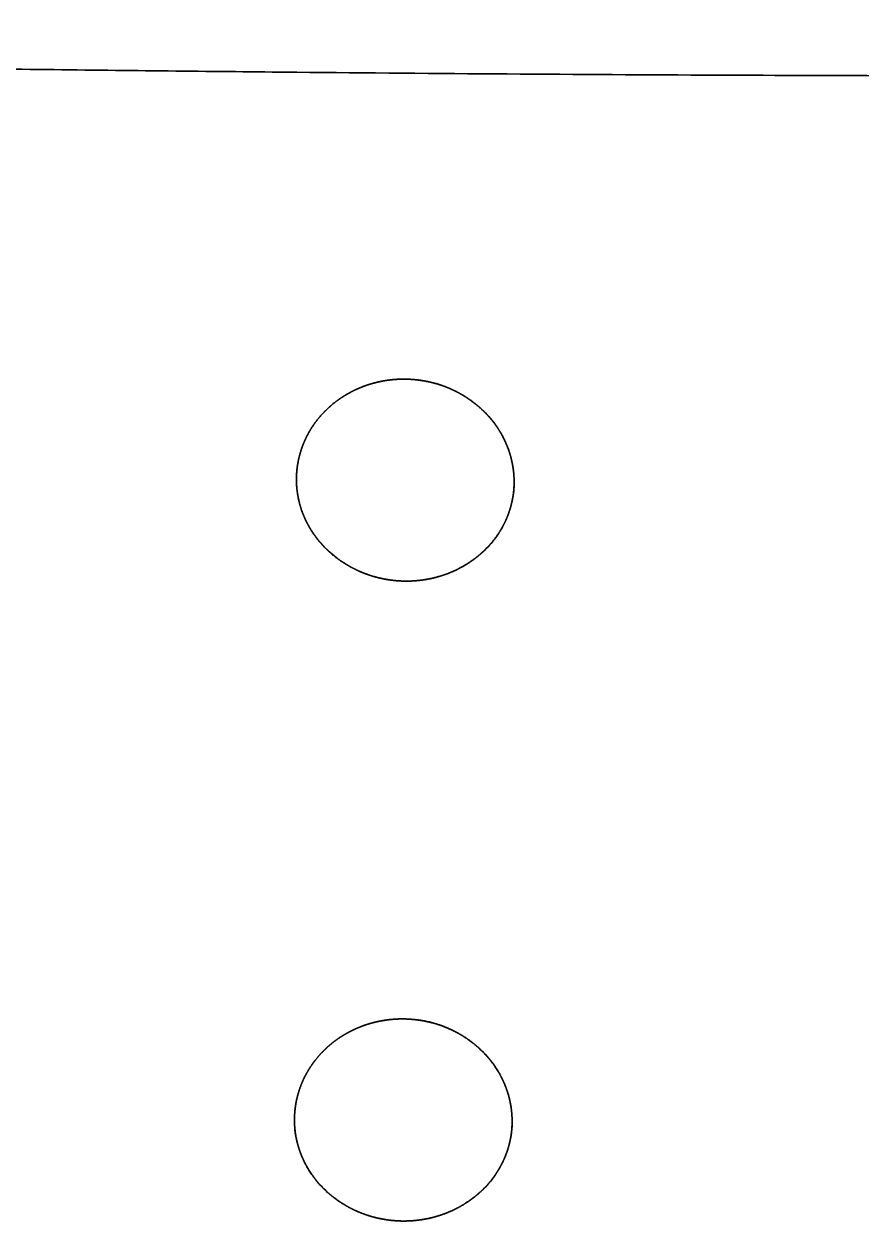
# Model space of a CAD drawing. Header units: millimetres. Extents: x 0 to 2809, y -1128 to 717.
# Drawn here: x 532.4 to 674.7, y 513.9 to 717.5 of the extents above; entities that cross this region are included whole.
import ezdxf

# ---------------------------------------------------------------- set-up
doc = ezdxf.new("R2010")
doc.units = ezdxf.units.MM
doc.layers.add('Blocks', color=7, linetype='Continuous')
doc.layers.add('Blocks$Inner', color=7, linetype='Continuous', lineweight=25, true_color=0x007f00)
doc.layers.add('Blocks$Outline', color=7, linetype='Continuous', lineweight=35, true_color=0xff3f3f)

# ---------------------------------------------------------------- blocks, each defined once
blk = doc.blocks.new('Balcony Lounge Bench w Arm Front')
at = {"layer": 'Blocks$Inner'}
for points, knots in [([(712.85, 708.62), (692.05, 708.62), (671.08, 708.67), (650.28, 708.76), (626.52, 708.86), (602.56, 709.03), (578.81, 709.25), (578.66, 709.25), (578.5, 709.25), (578.35, 709.25), (565.12, 709.38), (551.52, 709.52), (537.54, 709.69), (523.08, 709.87), (508.4, 710.08), (493.52, 710.31), (473.24, 710.62), (453.07, 710.98), (433.01, 711.36), (432.69, 711.37), (432.37, 711.38), (432.05, 711.38), (405.96, 711.89), (379.32, 712.47), (352.11, 713.1), (332.05, 713.57), (312.48, 714.05), (293.4, 714.54), (270.15, 715.12), (246.92, 715.74), (223.69, 716.35), (212.05, 716.66), (200.43, 716.98), (188.81, 717.29)], [1234.280905, 1234.280905, 1234.280905, 1234.280905, 1296.860196, 1296.860196, 1296.860196, 1368.359439, 1368.359439, 1368.359439, 1368.825036, 1368.825036, 1368.825036, 1409.68362, 1409.68362, 1409.68362, 1453.787601, 1453.787601, 1453.787601, 1514.443526, 1514.443526, 1514.443526, 1515.409104, 1515.409104, 1515.409104, 1595.622535, 1595.622535, 1595.622535, 1654.592533, 1654.592533, 1654.592533, 1724.66841, 1724.66841, 1724.66841, 1759.733883, 1759.733883, 1759.733883, 1759.733883]), ([(597.05, 657.08), (597.15, 657.08), (597.25, 657.07), (597.36, 657.07), (597.86, 657.06), (598.37, 657.03), (599.49, 656.93), (600.09, 656.84), (601.87, 656.51), (603.03, 656.18), (604.73, 655.52), (605.28, 655.27), (606.36, 654.73), (606.88, 654.44), (607.89, 653.81), (608.38, 653.47), (609.09, 652.93), (609.32, 652.75), (609.77, 652.36), (610, 652.17), (611.08, 651.15), (611.86, 650.28), (612.88, 648.87), (613.19, 648.38), (613.63, 647.63), (613.77, 647.38), (614.03, 646.86), (614.16, 646.6), (614.75, 645.29), (615.11, 644.22), (615.41, 642.83), (615.47, 642.55), (615.56, 641.99), (615.6, 641.71), (615.7, 640.86), (615.73, 640.3), (615.74, 639.68), (615.74, 639.63), (615.74, 639.58)], [131.335763, 131.335763, 131.335763, 131.335763, 131.786302, 131.786302, 131.786302, 133.992701, 133.992701, 136.649183, 136.649183, 141.962148, 141.962148, 144.61863, 144.61863, 147.275112, 147.275112, 149.931595, 149.931595, 151.259836, 151.259836, 152.588077, 152.588077, 157.901041, 157.901041, 160.557524, 160.557524, 161.885765, 161.885765, 163.214006, 163.214006, 168.52697, 168.52697, 169.855211, 169.855211, 171.183453, 171.183453, 173.839935, 173.839935, 174.074112, 174.074112, 174.074112, 174.074112]), ([(597.49, 622.73), (596.25, 622.73), (595.01, 622.84), (593.79, 623.07), (593.18, 623.18), (592.58, 623.32), (591.98, 623.49), (591.39, 623.66), (590.79, 623.86), (590.22, 624.08), (589.08, 624.53), (587.99, 625.07), (586.97, 625.72), (586.71, 625.88), (586.46, 626.04), (586.21, 626.21), (585.97, 626.39), (585.72, 626.57), (585.48, 626.75), (585.01, 627.11), (584.56, 627.5), (584.13, 627.9), (583.27, 628.71), (582.51, 629.58), (581.84, 630.52), (581.67, 630.75), (581.51, 630.99), (581.35, 631.23), (581.2, 631.47), (581.05, 631.72), (580.91, 631.96), (580.63, 632.45), (580.37, 632.95), (580.14, 633.46), (579.92, 633.97), (579.72, 634.49), (579.54, 635.02), (579.46, 635.28), (579.38, 635.54), (579.3, 635.81), (579.23, 636.08), (579.17, 636.35), (579.11, 636.62), (578.87, 637.69), (578.75, 638.76), (578.74, 639.85), (578.74, 639.89), (578.74, 639.94), (578.74, 640)], [203.671468, 203.671468, 203.671468, 203.671468, 207.404485, 207.404485, 207.404485, 209.266045, 209.266045, 209.266045, 211.13973, 211.13973, 211.13973, 214.855477, 214.855477, 214.855477, 215.786107, 215.786107, 215.786107, 216.72184, 216.72184, 216.72184, 218.581128, 218.581128, 218.581128, 222.28809, 222.28809, 222.28809, 223.221536, 223.221536, 223.221536, 224.150113, 224.150113, 224.150113, 225.996261, 225.996261, 225.996261, 227.842091, 227.842091, 227.842091, 228.770281, 228.770281, 228.770281, 229.702183, 229.702183, 229.702183, 233.398222, 233.398222, 233.398222, 233.570617, 233.570617, 233.570617, 233.570617]), ([(615.74, 639.58), (615.74, 638.55), (615.64, 637.53), (615.43, 636.51), (615.38, 636.25), (615.32, 635.98), (615.25, 635.72), (615.19, 635.45), (615.11, 635.19), (615.03, 634.93), (614.87, 634.41), (614.68, 633.9), (614.47, 633.4), (614.25, 632.9), (614.01, 632.4), (613.74, 631.92), (613.61, 631.68), (613.47, 631.44), (613.32, 631.2), (613.17, 630.96), (613.02, 630.72), (612.85, 630.49), (612.21, 629.57), (611.48, 628.71), (610.65, 627.91), (610.23, 627.51), (609.79, 627.13), (609.33, 626.77), (609.1, 626.59), (608.87, 626.41), (608.62, 626.24), (608.38, 626.07), (608.14, 625.9), (607.89, 625.74), (606.89, 625.11), (605.83, 624.56), (604.71, 624.11), (604.14, 623.89), (603.56, 623.69), (602.97, 623.52), (602.38, 623.35), (601.79, 623.2), (601.18, 623.09), (599.97, 622.86), (598.74, 622.74), (597.49, 622.73)], [174.074112, 174.074112, 174.074112, 174.074112, 177.612629, 177.612629, 177.612629, 178.545724, 178.545724, 178.545724, 179.4738, 179.4738, 179.4738, 181.321173, 181.321173, 181.321173, 183.170988, 183.170988, 183.170988, 184.102138, 184.102138, 184.102138, 185.036877, 185.036877, 185.036877, 188.748056, 188.748056, 188.748056, 190.61122, 190.61122, 190.61122, 191.548091, 191.548091, 191.548091, 192.479613, 192.479613, 192.479613, 196.199449, 196.199449, 196.199449, 198.074919, 198.074919, 198.074919, 199.937561, 199.937561, 199.937561, 203.671468, 203.671468, 203.671468, 203.671468]), ([(596.8, 548.3), (596.85, 548.3), (596.91, 548.3), (596.96, 548.3), (597.52, 548.29), (598.07, 548.26), (599.24, 548.15), (599.84, 548.07), (601.62, 547.73), (602.78, 547.4), (604.47, 546.74), (605.03, 546.49), (606.1, 545.95), (606.62, 545.66), (607.62, 545.03), (608.11, 544.69), (608.81, 544.15), (609.04, 543.96), (609.5, 543.58), (609.72, 543.38), (610.8, 542.37), (611.57, 541.49), (612.58, 540.09), (612.89, 539.6), (613.33, 538.85), (613.46, 538.59), (613.73, 538.08), (613.85, 537.82), (614.43, 536.51), (614.79, 535.43), (615.09, 534.05), (615.14, 533.77), (615.23, 533.21), (615.27, 532.92), (615.36, 532.07), (615.4, 531.51), (615.4, 530.92), (615.4, 530.9), (615.4, 530.88)], [117.911785, 117.911785, 117.911785, 117.911785, 118.072678, 118.072678, 118.072678, 119.737755, 119.737755, 121.563588, 121.563588, 125.215253, 125.215253, 127.041085, 127.041085, 128.866918, 128.866918, 130.69275, 130.69275, 131.605666, 131.605666, 132.518582, 132.518582, 136.170247, 136.170247, 137.99608, 137.99608, 138.908996, 138.908996, 139.821912, 139.821912, 143.473577, 143.473577, 144.386493, 144.386493, 145.29941, 145.29941, 147.125242, 147.125242, 147.203104, 147.203104, 147.203104, 147.203104]), ([(597.03, 513.94), (595.79, 513.93), (594.55, 514.05), (593.33, 514.28), (592.72, 514.39), (592.12, 514.53), (591.53, 514.7), (590.94, 514.87), (590.35, 515.07), (589.77, 515.29), (588.63, 515.74), (587.56, 516.28), (586.54, 516.93), (586.28, 517.09), (586.03, 517.25), (585.79, 517.42), (585.54, 517.6), (585.3, 517.78), (585.06, 517.96), (584.59, 518.32), (584.14, 518.71), (583.72, 519.11), (582.86, 519.92), (582.11, 520.79), (581.45, 521.72), (581.28, 521.95), (581.12, 522.19), (580.97, 522.43), (580.81, 522.67), (580.67, 522.92), (580.53, 523.16), (580.25, 523.65), (580, 524.15), (579.77, 524.66), (579.55, 525.17), (579.35, 525.68), (579.18, 526.21), (579.1, 526.47), (579.02, 526.73), (578.95, 527), (578.87, 527.27), (578.81, 527.54), (578.75, 527.81), (578.52, 528.88), (578.4, 529.95), (578.4, 531.04), (578.4, 531.07), (578.4, 531.09), (578.4, 531.12)], [176.870721, 176.870721, 176.870721, 176.870721, 180.602305, 180.602305, 180.602305, 182.463197, 182.463197, 182.463197, 184.336105, 184.336105, 184.336105, 188.05033, 188.05033, 188.05033, 188.980621, 188.980621, 188.980621, 189.915981, 189.915981, 189.915981, 191.774444, 191.774444, 191.774444, 195.479815, 195.479815, 195.479815, 196.412872, 196.412872, 196.412872, 197.341075, 197.341075, 197.341075, 199.186439, 199.186439, 199.186439, 201.031376, 201.031376, 201.031376, 201.959056, 201.959056, 201.959056, 202.890538, 202.890538, 202.890538, 206.584629, 206.584629, 206.584629, 206.677126, 206.677126, 206.677126, 206.677126]), ([(615.4, 530.88), (615.4, 529.82), (615.29, 528.77), (615.08, 527.73), (615.02, 527.46), (614.96, 527.19), (614.89, 526.93), (614.82, 526.67), (614.75, 526.4), (614.67, 526.14), (614.5, 525.63), (614.31, 525.11), (614.1, 524.61), (613.88, 524.11), (613.63, 523.61), (613.36, 523.13), (613.23, 522.88), (613.08, 522.64), (612.93, 522.4), (612.79, 522.17), (612.63, 521.93), (612.47, 521.7), (611.82, 520.77), (611.08, 519.91), (610.24, 519.11), (609.82, 518.71), (609.38, 518.33), (608.92, 517.97), (608.68, 517.79), (608.44, 517.61), (608.2, 517.44), (607.96, 517.27), (607.71, 517.1), (607.46, 516.94), (606.46, 516.3), (605.39, 515.76), (604.26, 515.31), (603.7, 515.09), (603.11, 514.89), (602.52, 514.72), (601.93, 514.54), (601.33, 514.4), (600.73, 514.29), (599.51, 514.06), (598.28, 513.94), (597.03, 513.94)], [147.203104, 147.203104, 147.203104, 147.203104, 150.824014, 150.824014, 150.824014, 151.756711, 151.756711, 151.756711, 152.68447, 152.68447, 152.68447, 154.530981, 154.530981, 154.530981, 156.379655, 156.379655, 156.379655, 157.310137, 157.310137, 157.310137, 158.244446, 158.244446, 158.244446, 161.953868, 161.953868, 161.953868, 163.815838, 163.815838, 163.815838, 164.752323, 164.752323, 164.752323, 165.683491, 165.683491, 165.683491, 169.401649, 169.401649, 169.401649, 171.276296, 171.276296, 171.276296, 173.138255, 173.138255, 173.138255, 176.870721, 176.870721, 176.870721, 176.870721])]:
    blk.add_open_spline(points, degree=3, knots=knots, dxfattribs=at)
for points, weights, knots in [([(578.74, 640), (578.74, 640.51), (578.76, 641.02), (578.81, 641.54), (578.84, 641.82), (578.87, 642.11), (578.92, 642.39), (578.96, 642.67), (579.01, 642.95), (579.06, 643.22), (579.29, 644.33), (579.63, 645.4), (580.08, 646.45), (580.3, 646.97), (580.56, 647.49), (580.84, 647.99), (581.12, 648.49), (581.42, 648.97), (581.75, 649.44), (582.41, 650.37), (583.17, 651.24), (584.02, 652.04), (584.87, 652.85), (585.8, 653.56), (586.79, 654.18), (587.29, 654.49), (587.8, 654.78), (588.33, 655.05), (588.86, 655.32), (589.42, 655.56), (589.97, 655.78), (591.09, 656.21), (592.24, 656.53), (593.42, 656.75), (594.01, 656.86), (594.62, 656.94), (595.22, 657), (595.83, 657.05), (596.44, 657.08), (597.05, 657.08)], [1.00000013435, 1.00000013476, 1.00000013519, 1.00000013563, 1.00000013587, 1.00000013611, 1.00000013636, 1.00000013661, 1.00000013685, 1.0000001371, 1.0000001381, 1.00000013913, 1.00000014019, 1.00000014072, 1.00000014126, 1.0000001418, 1.00000014234, 1.00000014288, 1.00000014341, 1.00000014448, 1.00000014555, 1.00000014661, 1.00000014767, 1.00000014868, 1.00000014964, 1.00000015012, 1.00000015059, 1.00000015104, 1.0000001515, 1.00000015194, 1.00000015236, 1.00000015319, 1.00000015394, 1.00000015459, 1.00000015491, 1.00000015521, 1.00000015548, 1.00000010369, 1.00000005186, 1], [233.570617, 233.570617, 233.570617, 233.570617, 235.230975, 235.230975, 235.230975, 236.151787, 236.151787, 236.151787, 237.067233, 237.067233, 237.067233, 240.720174, 240.720174, 240.720174, 242.560656, 242.560656, 242.560656, 244.388115, 244.388115, 244.388115, 248.048064, 248.048064, 248.048064, 251.706973, 251.706973, 251.706973, 253.530509, 253.530509, 253.530509, 255.367019, 255.367019, 255.367019, 259.009376, 259.009376, 259.009376, 260.83889, 260.83889, 260.83889, 262.671526, 262.671526, 262.671526, 262.671526]), ([(578.4, 531.12), (578.4, 531.66), (578.43, 532.19), (578.48, 532.73), (578.51, 533.02), (578.54, 533.3), (578.59, 533.58), (578.63, 533.86), (578.68, 534.14), (578.74, 534.42), (578.97, 535.53), (579.31, 536.61), (579.77, 537.65), (579.99, 538.18), (580.25, 538.69), (580.54, 539.19), (580.82, 539.69), (581.13, 540.18), (581.46, 540.64), (582.12, 541.58), (582.88, 542.45), (583.74, 543.26), (584.17, 543.66), (584.61, 544.04), (585.08, 544.4), (585.54, 544.76), (586.02, 545.09), (586.52, 545.4), (587.02, 545.72), (587.54, 546), (588.07, 546.27), (588.6, 546.54), (589.16, 546.78), (589.72, 547), (590.83, 547.43), (591.99, 547.76), (593.17, 547.97), (593.76, 548.08), (594.37, 548.17), (594.97, 548.22), (595.58, 548.28), (596.19, 548.3), (596.8, 548.3)], [1.00000003877, 1.00000003889, 1.00000003901, 1.00000003913, 1.0000000392, 1.00000003926, 1.00000003933, 1.0000000394, 1.00000003946, 1.00000003953, 1.0000000398, 1.00000004006, 1.00000004034, 1.00000004048, 1.00000004061, 1.00000004075, 1.00000004089, 1.00000004103, 1.00000004116, 1.00000004143, 1.0000000417, 1.00000004196, 1.00000004209, 1.00000004221, 1.00000004233, 1.00000004246, 1.00000004258, 1.00000004269, 1.00000004281, 1.00000004292, 1.00000004303, 1.00000004313, 1.00000004324, 1.00000004333, 1.00000004353, 1.0000000437, 1.00000004384, 1.00000004391, 1.00000004397, 1.00000004403, 1.00000002936, 1.00000001468, 1], [206.677126, 206.677126, 206.677126, 206.677126, 208.415587, 208.415587, 208.415587, 209.335909, 209.335909, 209.335909, 210.250833, 210.250833, 210.250833, 213.900408, 213.900408, 213.900408, 215.738889, 215.738889, 215.738889, 217.56443, 217.56443, 217.56443, 221.219472, 221.219472, 221.219472, 223.051682, 223.051682, 223.051682, 224.869678, 224.869678, 224.869678, 226.690883, 226.690883, 226.690883, 228.525279, 228.525279, 228.525279, 232.164131, 232.164131, 232.164131, 233.992144, 233.992144, 233.992144, 235.82357, 235.82357, 235.82357, 235.82357])]:
    blk.add_rational_spline(points, weights, degree=3, knots=knots, dxfattribs=at)
at = {"layer": 'Blocks$Outline'}
blk.add_open_spline([(1274.24, 546.65), (1273.58, 600.72), (1272.92, 654.78), (1272.26, 708.84), (1272.25, 709.11), (1272.25, 709.64), (1272.24, 710.43), (1272.23, 711.19), (1272.22, 711.92), (1272.21, 712.62), (1272.21, 713.29), (1272.2, 713.92), (1272.19, 714.5), (1272.19, 715.04), (1272.18, 715.53), (1272.17, 715.97), (1272.17, 716.36), (1272.17, 716.69), (1272.16, 716.97), (1272.16, 717.18), (1272.16, 717.34), (1272.16, 717.41), (1272.15, 717.45), (1266.31, 717.47), (1260.47, 717.46), (1254.63, 717.46), (1251.62, 717.45), (1248.82, 717.46), (1245.81, 717.44), (1242.84, 717.41), (1239.84, 717.37), (1236.89, 717.29), (1225.27, 716.98), (1213.64, 716.66), (1202.01, 716.35), (1178.78, 715.74), (1155.54, 715.12), (1132.3, 714.54), (1113.22, 714.05), (1093.65, 713.57), (1073.59, 713.1), (1046.38, 712.47), (1019.73, 711.89), (993.65, 711.38), (993.33, 711.38), (993.01, 711.37), (992.69, 711.36), (972.63, 710.98), (952.46, 710.62), (932.18, 710.31), (917.29, 710.08), (902.62, 709.87), (888.16, 709.69), (874.18, 709.52), (860.58, 709.38), (847.35, 709.25), (847.2, 709.25), (847.04, 709.25), (846.89, 709.25), (823.14, 709.03), (799.18, 708.86), (775.42, 708.76), (754.62, 708.67), (733.65, 708.62), (712.85, 708.62), (692.05, 708.62), (671.08, 708.67), (650.28, 708.76), (626.52, 708.86), (602.56, 709.03), (578.81, 709.25), (578.66, 709.25), (578.5, 709.25), (578.35, 709.25), (565.12, 709.38), (551.52, 709.52), (537.54, 709.69), (523.08, 709.87), (508.4, 710.08), (493.52, 710.31), (473.24, 710.62), (453.07, 710.98), (433.01, 711.36), (432.69, 711.37), (432.37, 711.38), (432.05, 711.38), (405.96, 711.89), (379.32, 712.47), (352.11, 713.1), (332.05, 713.57), (312.48, 714.05), (293.4, 714.54), (270.15, 715.12), (246.92, 715.74), (223.69, 716.35), (212.05, 716.66), (200.43, 716.98), (188.81, 717.29), (185.86, 717.37), (182.86, 717.41), (179.89, 717.44), (176.88, 717.46), (174.08, 717.45), (171.07, 717.46), (165.23, 717.46), (159.39, 717.47), (153.55, 717.45), (153.54, 717.41), (153.54, 717.34), (153.54, 717.18), (153.54, 716.97), (153.53, 716.69), (153.53, 716.36), (153.52, 715.97), (153.52, 715.53), (153.51, 715.04), (153.51, 714.5), (153.5, 713.92), (153.49, 713.29), (153.49, 712.62), (153.48, 711.92), (153.47, 711.19), (153.46, 710.43), (153.45, 709.64), (153.45, 709.11), (153.44, 708.84), (152.78, 654.78), (152.12, 600.72), (151.46, 546.65)], degree=3, knots=[489.143587, 489.143587, 489.143587, 489.143587, 656.537879, 656.537879, 656.537879, 657.537879, 658.537879, 659.537879, 660.537879, 661.537879, 662.537879, 663.537879, 664.537879, 665.537879, 666.537879, 667.537879, 668.537879, 669.537879, 670.537879, 671.537879, 672.537879, 673.537879, 673.537879, 673.537879, 691.061653, 691.061653, 691.061653, 699.88233, 699.88233, 699.88233, 708.827927, 708.827927, 708.827927, 743.8934, 743.8934, 743.8934, 813.969277, 813.969277, 813.969277, 872.939275, 872.939275, 872.939275, 953.152706, 953.152706, 953.152706, 954.118285, 954.118285, 954.118285, 1014.774209, 1014.774209, 1014.774209, 1058.87819, 1058.87819, 1058.87819, 1099.736774, 1099.736774, 1099.736774, 1100.202371, 1100.202371, 1100.202371, 1171.701614, 1171.701614, 1171.701614, 1234.280905, 1234.280905, 1234.280905, 1296.860196, 1296.860196, 1296.860196, 1368.359439, 1368.359439, 1368.359439, 1368.825036, 1368.825036, 1368.825036, 1409.68362, 1409.68362, 1409.68362, 1453.787601, 1453.787601, 1453.787601, 1514.443526, 1514.443526, 1514.443526, 1515.409104, 1515.409104, 1515.409104, 1595.622535, 1595.622535, 1595.622535, 1654.592533, 1654.592533, 1654.592533, 1724.66841, 1724.66841, 1724.66841, 1759.733883, 1759.733883, 1759.733883, 1768.67948, 1768.67948, 1768.67948, 1777.500157, 1777.500157, 1777.500157, 1795.023931, 1795.023931, 1795.023931, 1796.023931, 1797.023931, 1798.023931, 1799.023931, 1800.023931, 1801.023931, 1802.023931, 1803.023931, 1804.023931, 1805.023931, 1806.023931, 1807.023931, 1808.023931, 1809.023931, 1810.023931, 1811.023931, 1812.023931, 1812.023931, 1812.023931, 1979.418223, 1979.418223, 1979.418223, 1979.418223], dxfattribs=at)
for points, weights, knots in [([(597.05, 657.08), (597.15, 657.08), (597.25, 657.07), (597.36, 657.07), (597.86, 657.06), (598.37, 657.03), (599.49, 656.93), (600.09, 656.84), (601.87, 656.51), (603.03, 656.18), (604.73, 655.52), (605.28, 655.27), (606.36, 654.73), (606.88, 654.44), (607.89, 653.81), (608.38, 653.47), (609.09, 652.93), (609.32, 652.75), (609.77, 652.36), (610, 652.17), (611.08, 651.15), (611.86, 650.28), (612.88, 648.87), (613.19, 648.38), (613.63, 647.63), (613.77, 647.38), (614.03, 646.86), (614.16, 646.6), (614.75, 645.29), (615.11, 644.22), (615.41, 642.83), (615.47, 642.55), (615.56, 641.99), (615.6, 641.71), (615.7, 640.86), (615.73, 640.3), (615.74, 639.68), (615.74, 639.63), (615.74, 639.58), (615.74, 638.55), (615.64, 637.53), (615.43, 636.51), (615.38, 636.25), (615.32, 635.98), (615.25, 635.72), (615.19, 635.45), (615.11, 635.19), (615.03, 634.93), (614.87, 634.41), (614.68, 633.9), (614.47, 633.4), (614.25, 632.9), (614.01, 632.4), (613.74, 631.92), (613.61, 631.68), (613.47, 631.44), (613.32, 631.2), (613.17, 630.96), (613.02, 630.72), (612.85, 630.49), (612.21, 629.57), (611.48, 628.71), (610.65, 627.91), (610.23, 627.51), (609.79, 627.13), (609.33, 626.77), (609.1, 626.59), (608.87, 626.41), (608.62, 626.24), (608.38, 626.07), (608.14, 625.9), (607.89, 625.74), (606.89, 625.11), (605.83, 624.56), (604.71, 624.11), (604.14, 623.89), (603.56, 623.69), (602.97, 623.52), (602.38, 623.35), (601.79, 623.2), (601.18, 623.09), (599.97, 622.86), (598.74, 622.74), (597.49, 622.73), (596.25, 622.73), (595.01, 622.84), (593.79, 623.07), (593.18, 623.18), (592.58, 623.32), (591.98, 623.49), (591.39, 623.66), (590.79, 623.86), (590.22, 624.08), (589.08, 624.53), (587.99, 625.07), (586.97, 625.72), (586.71, 625.88), (586.46, 626.04), (586.21, 626.21), (585.97, 626.39), (585.72, 626.57), (585.48, 626.75), (585.01, 627.11), (584.56, 627.5), (584.13, 627.9), (583.27, 628.71), (582.51, 629.58), (581.84, 630.52), (581.67, 630.75), (581.51, 630.99), (581.35, 631.23), (581.2, 631.47), (581.05, 631.72), (580.91, 631.96), (580.63, 632.45), (580.37, 632.95), (580.14, 633.46), (579.92, 633.97), (579.72, 634.49), (579.54, 635.02), (579.46, 635.28), (579.38, 635.54), (579.3, 635.81), (579.23, 636.08), (579.17, 636.35), (579.11, 636.62), (578.87, 637.69), (578.75, 638.76), (578.74, 639.85), (578.74, 639.89), (578.74, 639.94), (578.74, 640), (578.74, 640.51), (578.76, 641.02), (578.81, 641.54), (578.84, 641.82), (578.87, 642.11), (578.92, 642.39), (578.96, 642.67), (579.01, 642.95), (579.06, 643.22), (579.29, 644.33), (579.63, 645.4), (580.08, 646.45), (580.3, 646.97), (580.56, 647.49), (580.84, 647.99), (581.12, 648.49), (581.42, 648.97), (581.75, 649.44), (582.41, 650.37), (583.17, 651.24), (584.02, 652.04), (584.87, 652.85), (585.8, 653.56), (586.79, 654.18), (587.29, 654.49), (587.8, 654.78), (588.33, 655.05), (588.86, 655.32), (589.42, 655.56), (589.97, 655.78), (591.09, 656.21), (592.24, 656.53), (593.42, 656.75), (594.01, 656.86), (594.62, 656.94), (595.22, 657), (595.83, 657.05), (596.44, 657.08), (597.05, 657.08)], [1.00000013435, 1.00000013435, 1.00000013435, 1.00000013435, 1.00000013435, 1.00000013435, 1.00000013435, 1.00000013435, 1.00000013435, 1.00000013435, 1.00000013435, 1.00000013435, 1.00000013435, 1.00000013435, 1.00000013435, 1.00000013435, 1.00000013435, 1.00000013435, 1.00000013435, 1.00000013435, 1.00000013435, 1.00000013435, 1.00000013435, 1.00000013435, 1.00000013435, 1.00000013435, 1.00000013435, 1.00000013435, 1.00000013435, 1.00000013435, 1.00000013435, 1.00000013435, 1.00000013435, 1.00000013435, 1.00000013435, 1.00000013435, 1.00000013435, 1.00000013435, 1.00000013435, 1.00000013435, 1.00000013435, 1.00000013435, 1.00000013435, 1.00000013435, 1.00000013435, 1.00000013435, 1.00000013435, 1.00000013435, 1.00000013435, 1.00000013435, 1.00000013435, 1.00000013435, 1.00000013435, 1.00000013435, 1.00000013435, 1.00000013435, 1.00000013435, 1.00000013435, 1.00000013435, 1.00000013435, 1.00000013435, 1.00000013435, 1.00000013435, 1.00000013435, 1.00000013435, 1.00000013435, 1.00000013435, 1.00000013435, 1.00000013435, 1.00000013435, 1.00000013435, 1.00000013435, 1.00000013435, 1.00000013435, 1.00000013435, 1.00000013435, 1.00000013435, 1.00000013435, 1.00000013435, 1.00000013435, 1.00000013435, 1.00000013435, 1.00000013435, 1.00000013435, 1.00000013435, 1.00000013435, 1.00000013435, 1.00000013435, 1.00000013435, 1.00000013435, 1.00000013435, 1.00000013435, 1.00000013435, 1.00000013435, 1.00000013435, 1.00000013435, 1.00000013435, 1.00000013435, 1.00000013435, 1.00000013435, 1.00000013435, 1.00000013435, 1.00000013435, 1.00000013435, 1.00000013435, 1.00000013435, 1.00000013435, 1.00000013435, 1.00000013435, 1.00000013435, 1.00000013435, 1.00000013435, 1.00000013435, 1.00000013435, 1.00000013435, 1.00000013435, 1.00000013435, 1.00000013435, 1.00000013435, 1.00000013435, 1.00000013435, 1.00000013435, 1.00000013435, 1.00000013435, 1.00000013435, 1.00000013435, 1.00000013435, 1.00000013435, 1.00000013435, 1.00000013435, 1.00000013435, 1.00000013435, 1.00000013476, 1.00000013519, 1.00000013563, 1.00000013587, 1.00000013611, 1.00000013636, 1.00000013661, 1.00000013685, 1.0000001371, 1.0000001381, 1.00000013913, 1.00000014019, 1.00000014072, 1.00000014126, 1.0000001418, 1.00000014234, 1.00000014288, 1.00000014341, 1.00000014448, 1.00000014555, 1.00000014661, 1.00000014767, 1.00000014868, 1.00000014964, 1.00000015012, 1.00000015059, 1.00000015104, 1.0000001515, 1.00000015194, 1.00000015236, 1.00000015319, 1.00000015394, 1.00000015459, 1.00000015491, 1.00000015521, 1.00000015548, 1.00000010369, 1.00000005186, 1], [131.335763, 131.335763, 131.335763, 131.335763, 131.786302, 131.786302, 131.786302, 133.992701, 133.992701, 136.649183, 136.649183, 141.962148, 141.962148, 144.61863, 144.61863, 147.275112, 147.275112, 149.931595, 149.931595, 151.259836, 151.259836, 152.588077, 152.588077, 157.901041, 157.901041, 160.557524, 160.557524, 161.885765, 161.885765, 163.214006, 163.214006, 168.52697, 168.52697, 169.855211, 169.855211, 171.183453, 171.183453, 173.839935, 173.839935, 174.074112, 174.074112, 174.074112, 177.612629, 177.612629, 177.612629, 178.545724, 178.545724, 178.545724, 179.4738, 179.4738, 179.4738, 181.321173, 181.321173, 181.321173, 183.170988, 183.170988, 183.170988, 184.102138, 184.102138, 184.102138, 185.036877, 185.036877, 185.036877, 188.748056, 188.748056, 188.748056, 190.61122, 190.61122, 190.61122, 191.548091, 191.548091, 191.548091, 192.479613, 192.479613, 192.479613, 196.199449, 196.199449, 196.199449, 198.074919, 198.074919, 198.074919, 199.937561, 199.937561, 199.937561, 203.671468, 203.671468, 203.671468, 207.404485, 207.404485, 207.404485, 209.266045, 209.266045, 209.266045, 211.13973, 211.13973, 211.13973, 214.855477, 214.855477, 214.855477, 215.786107, 215.786107, 215.786107, 216.72184, 216.72184, 216.72184, 218.581128, 218.581128, 218.581128, 222.28809, 222.28809, 222.28809, 223.221536, 223.221536, 223.221536, 224.150113, 224.150113, 224.150113, 225.996261, 225.996261, 225.996261, 227.842091, 227.842091, 227.842091, 228.770281, 228.770281, 228.770281, 229.702183, 229.702183, 229.702183, 233.398222, 233.398222, 233.398222, 233.570617, 233.570617, 233.570617, 235.230975, 235.230975, 235.230975, 236.151787, 236.151787, 236.151787, 237.067233, 237.067233, 237.067233, 240.720174, 240.720174, 240.720174, 242.560656, 242.560656, 242.560656, 244.388115, 244.388115, 244.388115, 248.048064, 248.048064, 248.048064, 251.706973, 251.706973, 251.706973, 253.530509, 253.530509, 253.530509, 255.367019, 255.367019, 255.367019, 259.009376, 259.009376, 259.009376, 260.83889, 260.83889, 260.83889, 262.671526, 262.671526, 262.671526, 262.671526]), ([(596.8, 548.3), (596.85, 548.3), (596.91, 548.3), (596.96, 548.3), (597.52, 548.29), (598.07, 548.26), (599.24, 548.15), (599.84, 548.07), (601.62, 547.73), (602.78, 547.4), (604.47, 546.74), (605.03, 546.49), (606.1, 545.95), (606.62, 545.66), (607.62, 545.03), (608.11, 544.69), (608.81, 544.15), (609.04, 543.96), (609.5, 543.58), (609.72, 543.38), (610.8, 542.37), (611.57, 541.49), (612.58, 540.09), (612.89, 539.6), (613.33, 538.85), (613.46, 538.59), (613.73, 538.08), (613.85, 537.82), (614.43, 536.51), (614.79, 535.43), (615.09, 534.05), (615.14, 533.77), (615.23, 533.21), (615.27, 532.92), (615.36, 532.07), (615.4, 531.51), (615.4, 530.92), (615.4, 530.9), (615.4, 530.88), (615.4, 529.82), (615.29, 528.77), (615.08, 527.73), (615.02, 527.46), (614.96, 527.19), (614.89, 526.93), (614.82, 526.67), (614.75, 526.4), (614.67, 526.14), (614.5, 525.63), (614.31, 525.11), (614.1, 524.61), (613.88, 524.11), (613.63, 523.61), (613.36, 523.13), (613.23, 522.88), (613.08, 522.64), (612.93, 522.4), (612.79, 522.17), (612.63, 521.93), (612.47, 521.7), (611.82, 520.77), (611.08, 519.91), (610.24, 519.11), (609.82, 518.71), (609.38, 518.33), (608.92, 517.97), (608.68, 517.79), (608.44, 517.61), (608.2, 517.44), (607.96, 517.27), (607.71, 517.1), (607.46, 516.94), (606.46, 516.3), (605.39, 515.76), (604.26, 515.31), (603.7, 515.09), (603.11, 514.89), (602.52, 514.72), (601.93, 514.54), (601.33, 514.4), (600.73, 514.29), (599.51, 514.06), (598.28, 513.94), (597.03, 513.94), (595.79, 513.93), (594.55, 514.05), (593.33, 514.28), (592.72, 514.39), (592.12, 514.53), (591.53, 514.7), (590.94, 514.87), (590.35, 515.07), (589.77, 515.29), (588.63, 515.74), (587.56, 516.28), (586.54, 516.93), (586.28, 517.09), (586.03, 517.25), (585.79, 517.42), (585.54, 517.6), (585.3, 517.78), (585.06, 517.96), (584.59, 518.32), (584.14, 518.71), (583.72, 519.11), (582.86, 519.92), (582.11, 520.79), (581.45, 521.72), (581.28, 521.95), (581.12, 522.19), (580.97, 522.43), (580.81, 522.67), (580.67, 522.92), (580.53, 523.16), (580.25, 523.65), (580, 524.15), (579.77, 524.66), (579.55, 525.17), (579.35, 525.68), (579.18, 526.21), (579.1, 526.47), (579.02, 526.73), (578.95, 527), (578.87, 527.27), (578.81, 527.54), (578.75, 527.81), (578.52, 528.88), (578.4, 529.95), (578.4, 531.04), (578.4, 531.07), (578.4, 531.09), (578.4, 531.12), (578.4, 531.66), (578.43, 532.19), (578.48, 532.73), (578.51, 533.02), (578.54, 533.3), (578.59, 533.58), (578.63, 533.86), (578.68, 534.14), (578.74, 534.42), (578.97, 535.53), (579.31, 536.61), (579.77, 537.65), (579.99, 538.18), (580.25, 538.69), (580.54, 539.19), (580.82, 539.69), (581.13, 540.18), (581.46, 540.64), (582.12, 541.58), (582.88, 542.45), (583.74, 543.26), (584.17, 543.66), (584.61, 544.04), (585.08, 544.4), (585.54, 544.76), (586.02, 545.09), (586.52, 545.4), (587.02, 545.72), (587.54, 546), (588.07, 546.27), (588.6, 546.54), (589.16, 546.78), (589.72, 547), (590.83, 547.43), (591.99, 547.76), (593.17, 547.97), (593.76, 548.08), (594.37, 548.17), (594.97, 548.22), (595.58, 548.28), (596.19, 548.3), (596.8, 548.3)], [1.00000003877, 1.00000003877, 1.00000003877, 1.00000003877, 1.00000003877, 1.00000003877, 1.00000003877, 1.00000003877, 1.00000003877, 1.00000003877, 1.00000003877, 1.00000003877, 1.00000003877, 1.00000003877, 1.00000003877, 1.00000003877, 1.00000003877, 1.00000003877, 1.00000003877, 1.00000003877, 1.00000003877, 1.00000003877, 1.00000003877, 1.00000003877, 1.00000003877, 1.00000003877, 1.00000003877, 1.00000003877, 1.00000003877, 1.00000003877, 1.00000003877, 1.00000003877, 1.00000003877, 1.00000003877, 1.00000003877, 1.00000003877, 1.00000003877, 1.00000003877, 1.00000003877, 1.00000003877, 1.00000003877, 1.00000003877, 1.00000003877, 1.00000003877, 1.00000003877, 1.00000003877, 1.00000003877, 1.00000003877, 1.00000003877, 1.00000003877, 1.00000003877, 1.00000003877, 1.00000003877, 1.00000003877, 1.00000003877, 1.00000003877, 1.00000003877, 1.00000003877, 1.00000003877, 1.00000003877, 1.00000003877, 1.00000003877, 1.00000003877, 1.00000003877, 1.00000003877, 1.00000003877, 1.00000003877, 1.00000003877, 1.00000003877, 1.00000003877, 1.00000003877, 1.00000003877, 1.00000003877, 1.00000003877, 1.00000003877, 1.00000003877, 1.00000003877, 1.00000003877, 1.00000003877, 1.00000003877, 1.00000003877, 1.00000003877, 1.00000003877, 1.00000003877, 1.00000003877, 1.00000003877, 1.00000003877, 1.00000003877, 1.00000003877, 1.00000003877, 1.00000003877, 1.00000003877, 1.00000003877, 1.00000003877, 1.00000003877, 1.00000003877, 1.00000003877, 1.00000003877, 1.00000003877, 1.00000003877, 1.00000003877, 1.00000003877, 1.00000003877, 1.00000003877, 1.00000003877, 1.00000003877, 1.00000003877, 1.00000003877, 1.00000003877, 1.00000003877, 1.00000003877, 1.00000003877, 1.00000003877, 1.00000003877, 1.00000003877, 1.00000003877, 1.00000003877, 1.00000003877, 1.00000003877, 1.00000003877, 1.00000003877, 1.00000003877, 1.00000003877, 1.00000003877, 1.00000003877, 1.00000003877, 1.00000003877, 1.00000003877, 1.00000003877, 1.00000003877, 1.00000003877, 1.00000003877, 1.00000003889, 1.00000003901, 1.00000003913, 1.0000000392, 1.00000003926, 1.00000003933, 1.0000000394, 1.00000003946, 1.00000003953, 1.0000000398, 1.00000004006, 1.00000004034, 1.00000004048, 1.00000004061, 1.00000004075, 1.00000004089, 1.00000004103, 1.00000004116, 1.00000004143, 1.0000000417, 1.00000004196, 1.00000004209, 1.00000004221, 1.00000004233, 1.00000004246, 1.00000004258, 1.00000004269, 1.00000004281, 1.00000004292, 1.00000004303, 1.00000004313, 1.00000004324, 1.00000004333, 1.00000004353, 1.0000000437, 1.00000004384, 1.00000004391, 1.00000004397, 1.00000004403, 1.00000002936, 1.00000001468, 1], [117.911785, 117.911785, 117.911785, 117.911785, 118.072678, 118.072678, 118.072678, 119.737755, 119.737755, 121.563588, 121.563588, 125.215253, 125.215253, 127.041085, 127.041085, 128.866918, 128.866918, 130.69275, 130.69275, 131.605666, 131.605666, 132.518582, 132.518582, 136.170247, 136.170247, 137.99608, 137.99608, 138.908996, 138.908996, 139.821912, 139.821912, 143.473577, 143.473577, 144.386493, 144.386493, 145.29941, 145.29941, 147.125242, 147.125242, 147.203104, 147.203104, 147.203104, 150.824014, 150.824014, 150.824014, 151.756711, 151.756711, 151.756711, 152.68447, 152.68447, 152.68447, 154.530981, 154.530981, 154.530981, 156.379655, 156.379655, 156.379655, 157.310137, 157.310137, 157.310137, 158.244446, 158.244446, 158.244446, 161.953868, 161.953868, 161.953868, 163.815838, 163.815838, 163.815838, 164.752323, 164.752323, 164.752323, 165.683491, 165.683491, 165.683491, 169.401649, 169.401649, 169.401649, 171.276296, 171.276296, 171.276296, 173.138255, 173.138255, 173.138255, 176.870721, 176.870721, 176.870721, 180.602305, 180.602305, 180.602305, 182.463197, 182.463197, 182.463197, 184.336105, 184.336105, 184.336105, 188.05033, 188.05033, 188.05033, 188.980621, 188.980621, 188.980621, 189.915981, 189.915981, 189.915981, 191.774444, 191.774444, 191.774444, 195.479815, 195.479815, 195.479815, 196.412872, 196.412872, 196.412872, 197.341075, 197.341075, 197.341075, 199.186439, 199.186439, 199.186439, 201.031376, 201.031376, 201.031376, 201.959056, 201.959056, 201.959056, 202.890538, 202.890538, 202.890538, 206.584629, 206.584629, 206.584629, 206.677126, 206.677126, 206.677126, 208.415587, 208.415587, 208.415587, 209.335909, 209.335909, 209.335909, 210.250833, 210.250833, 210.250833, 213.900408, 213.900408, 213.900408, 215.738889, 215.738889, 215.738889, 217.56443, 217.56443, 217.56443, 221.219472, 221.219472, 221.219472, 223.051682, 223.051682, 223.051682, 224.869678, 224.869678, 224.869678, 226.690883, 226.690883, 226.690883, 228.525279, 228.525279, 228.525279, 232.164131, 232.164131, 232.164131, 233.992144, 233.992144, 233.992144, 235.82357, 235.82357, 235.82357, 235.82357])]:
    blk.add_rational_spline(points, weights, degree=3, knots=knots, dxfattribs=at)

msp = doc.modelspace()

# ---------------------------------------------------------------- block references
at = {"layer": 'Blocks'}
msp.add_blockref('Balcony Lounge Bench w Arm Front', (0, 0), dxfattribs=at)

doc.saveas('drawing.dxf')
